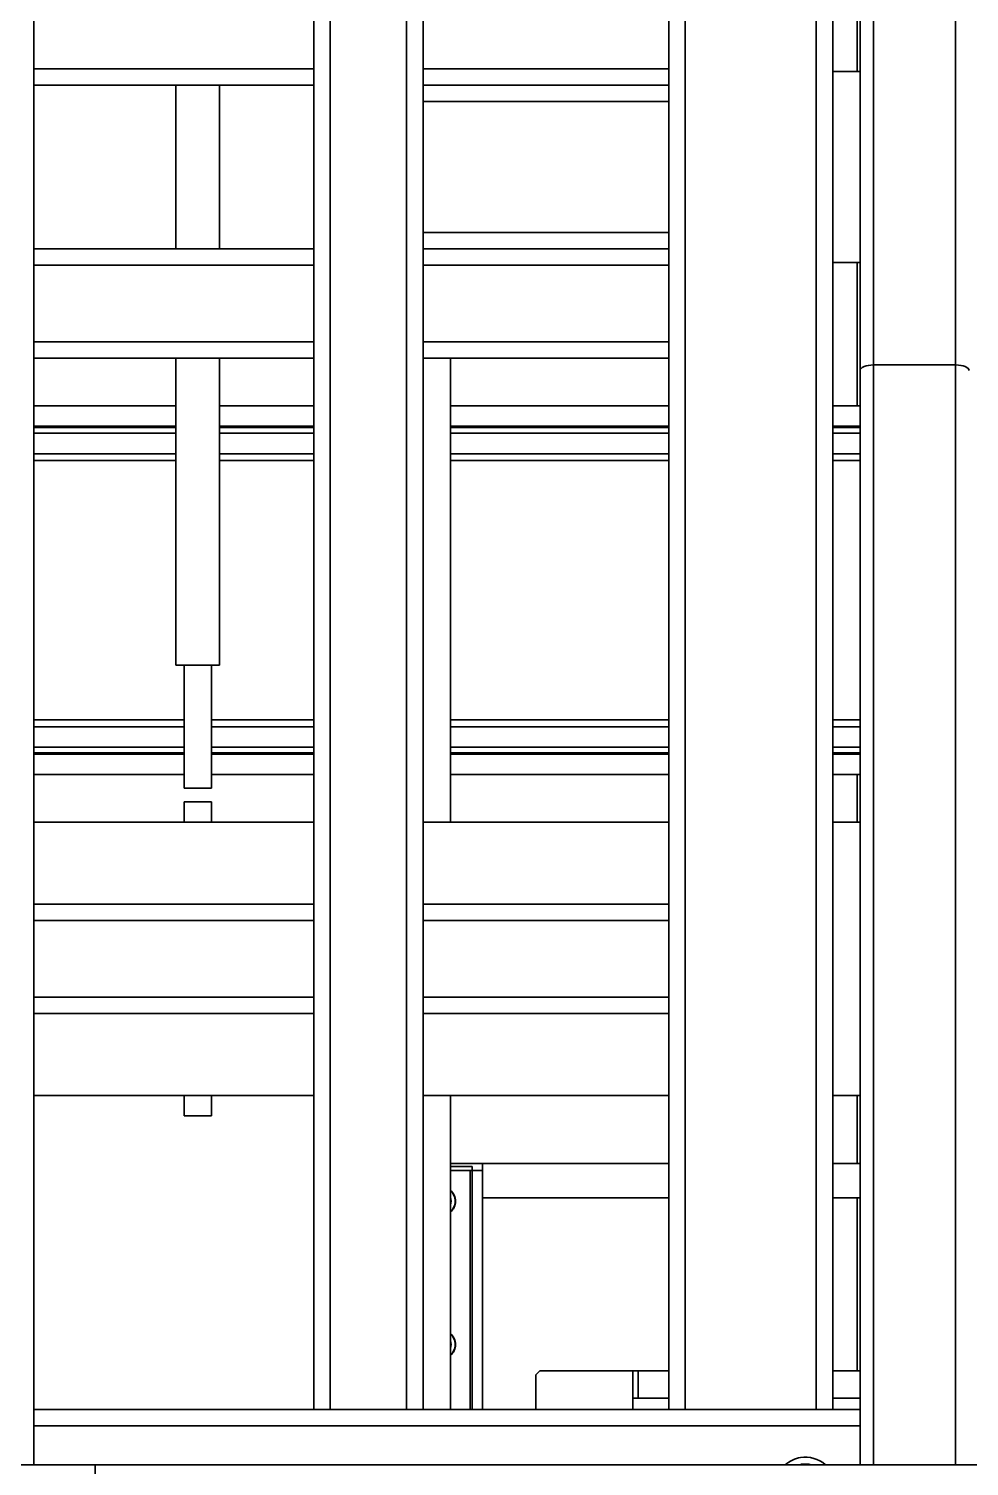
# Model space of a CAD drawing. Header units: millimetres. Extents: x -1052 to 3351, y 0 to 2015.
# Drawn here: x -378.26 to -368.07, y 1699.77 to 1715.34 of the extents above; entities that cross this region are included whole.
import ezdxf

# ---------------------------------------------------------------- set-up
doc = ezdxf.new("R2010")
doc.units = ezdxf.units.MM

msp = doc.modelspace()

# ---------------------------------------------------------------- linework, layer by layer
at = {"color": 7, "linetype": 'Continuous', "lineweight": 35}
for p, q in [((-371.1464, 1700.3826), (-371.1464, 1767.8333)), ((-371.1464, 1700.3826), (-371.1464, 1767.8333)), ((-369.7264, 1700.3826), (-369.7264, 1767.8333)), ((-369.7264, 1700.3826), (-369.7264, 1767.8333)), ((-374.9923, 1700.3826), (-374.9923, 1757.1832)), ((-374.9923, 1700.3826), (-374.9923, 1757.1832)), ((-374.1639, 1700.3826), (-374.1639, 1757.1832)), ((-374.1639, 1700.3826), (-374.1639, 1757.1832)), ((-369.5489, 1700.3826), (-369.5489, 1748.6039)), ((-369.5489, 1700.3826), (-369.5489, 1748.6039)), ((-369.1051, 1711.6983), (-369.1051, 1721.0172)), ((-369.1051, 1711.6983), (-369.1051, 1721.0172)), ((-368.2176, 1711.6983), (-368.2176, 1721.0172)), ((-368.2176, 1711.6983), (-368.2176, 1721.0172)), ((-369.253, 1711.6371), (-369.253, 1720.808)), ((-369.253, 1711.6371), (-369.253, 1720.808)), ((-369.2826, 1714.8786), (-369.2826, 1720.7213)), ((-369.2826, 1714.8786), (-369.2826, 1720.7213)), ((-378.2021, 1715.7365), (-378.2021, 1714.9082)), ((-378.2021, 1715.7365), (-378.2021, 1714.9082)), ((-375.1698, 1714.9082), (-375.1698, 1715.7365)), ((-375.1698, 1714.9082), (-375.1698, 1715.7365)), ((-373.9864, 1715.7365), (-373.9864, 1714.9082)), ((-373.9864, 1715.7365), (-373.9864, 1714.9082)), ((-371.3239, 1715.7365), (-371.3239, 1714.9082)), ((-371.3239, 1715.7365), (-371.3239, 1714.9082)), ((-375.1698, 1714.9082), (-378.2021, 1714.9082)), ((-378.2021, 1714.7307), (-378.2021, 1714.9082)), ((-375.1698, 1714.9082), (-378.2021, 1714.9082)), ((-378.2021, 1714.7307), (-378.2021, 1714.9082)), ((-375.1698, 1714.9082), (-375.1698, 1714.7307)), ((-375.1698, 1714.9082), (-375.1698, 1714.7307)), ((-371.3239, 1714.9082), (-373.9864, 1714.9082)), ((-373.9864, 1714.7307), (-373.9864, 1714.9082)), ((-371.3239, 1714.9082), (-373.9864, 1714.9082)), ((-373.9864, 1714.7307), (-373.9864, 1714.9082)), ((-371.3239, 1714.7307), (-371.3239, 1714.9082)), ((-371.3239, 1714.7307), (-371.3239, 1714.9082)), ((-369.5489, 1714.8786), (-369.253, 1714.8786)), ((-369.5489, 1714.8786), (-369.253, 1714.8786)), ((-378.2021, 1712.9556), (-378.2021, 1714.7307)), ((-375.1698, 1714.7307), (-378.2021, 1714.7307)), ((-378.2021, 1712.9556), (-378.2021, 1714.7307)), ((-375.1698, 1714.7307), (-378.2021, 1714.7307)), ((-376.6637, 1714.7307), (-376.6637, 1712.9556)), ((-376.6637, 1714.7307), (-376.6637, 1712.9556)), ((-376.1904, 1712.9556), (-376.1904, 1714.7307)), ((-376.1904, 1712.9556), (-376.1904, 1714.7307)), ((-375.1698, 1712.9556), (-375.1698, 1714.7307)), ((-375.1698, 1712.9556), (-375.1698, 1714.7307)), ((-371.3239, 1714.7307), (-373.9864, 1714.7307)), ((-373.9864, 1714.7131), (-373.9864, 1714.7307)), ((-371.3239, 1714.7307), (-373.9864, 1714.7307)), ((-373.9864, 1714.7131), (-373.9864, 1714.7307)), ((-373.9864, 1714.5532), (-373.9864, 1714.7131)), ((-373.9864, 1714.5532), (-373.9864, 1714.7131)), ((-371.3239, 1712.9556), (-371.3239, 1714.7307)), ((-371.3239, 1712.9556), (-371.3239, 1714.7307)), ((-373.9864, 1714.5532), (-373.9864, 1713.1331)), ((-371.3239, 1714.5532), (-373.9864, 1714.5532)), ((-373.9864, 1714.5532), (-373.9864, 1713.1331)), ((-371.3239, 1714.5532), (-373.9864, 1714.5532)), ((-373.9864, 1712.9732), (-373.9864, 1713.1331)), ((-371.3239, 1713.1331), (-373.9864, 1713.1331)), ((-373.9864, 1712.9732), (-373.9864, 1713.1331)), ((-371.3239, 1713.1331), (-373.9864, 1713.1331)), ((-375.1698, 1712.9556), (-378.2021, 1712.9556)), ((-378.2021, 1712.9556), (-378.2021, 1712.7781)), ((-375.1698, 1712.9556), (-378.2021, 1712.9556)), ((-378.2021, 1712.9556), (-378.2021, 1712.7781)), ((-375.1698, 1712.7781), (-375.1698, 1712.9556)), ((-375.1698, 1712.7781), (-375.1698, 1712.9556)), ((-373.9864, 1712.9556), (-373.9864, 1712.9732)), ((-373.9864, 1712.9556), (-373.9864, 1712.9732)), ((-371.3239, 1712.9556), (-373.9864, 1712.9556)), ((-373.9864, 1712.9556), (-373.9864, 1712.7781)), ((-371.3239, 1712.9556), (-373.9864, 1712.9556)), ((-373.9864, 1712.9556), (-373.9864, 1712.7781)), ((-371.3239, 1712.7781), (-371.3239, 1712.9556)), ((-371.3239, 1712.7781), (-371.3239, 1712.9556)), ((-375.1698, 1712.7781), (-378.2021, 1712.7781)), ((-378.2021, 1711.9498), (-378.2021, 1712.7781)), ((-375.1698, 1712.7781), (-378.2021, 1712.7781)), ((-378.2021, 1711.9498), (-378.2021, 1712.7781)), ((-375.1698, 1712.7781), (-375.1698, 1711.9498)), ((-375.1698, 1712.7781), (-375.1698, 1711.9498)), ((-373.9864, 1711.9498), (-373.9864, 1712.7781)), ((-371.3239, 1712.7781), (-373.9864, 1712.7781)), ((-373.9864, 1711.9498), (-373.9864, 1712.7781)), ((-371.3239, 1712.7781), (-373.9864, 1712.7781)), ((-371.3239, 1712.7781), (-371.3239, 1711.9498)), ((-371.3239, 1712.7781), (-371.3239, 1711.9498)), ((-369.253, 1712.8077), (-369.5489, 1712.8077)), ((-369.253, 1712.8077), (-369.5489, 1712.8077)), ((-369.2826, 1711.2546), (-369.2826, 1712.8077)), ((-369.2826, 1711.2546), (-369.2826, 1712.8077)), ((-375.1698, 1711.9498), (-378.2021, 1711.9498)), ((-378.2021, 1711.9498), (-378.2021, 1711.7723)), ((-375.1698, 1711.9498), (-378.2021, 1711.9498)), ((-378.2021, 1711.9498), (-378.2021, 1711.7723)), ((-375.1698, 1711.7723), (-375.1698, 1711.9498)), ((-375.1698, 1711.7723), (-375.1698, 1711.9498)), ((-371.3239, 1711.9498), (-373.9864, 1711.9498)), ((-373.9864, 1711.9498), (-373.9864, 1711.7723)), ((-371.3239, 1711.9498), (-373.9864, 1711.9498)), ((-373.9864, 1711.9498), (-373.9864, 1711.7723)), ((-371.3239, 1711.7723), (-371.3239, 1711.9498)), ((-371.3239, 1711.7723), (-371.3239, 1711.9498)), ((-378.2021, 1705.8556), (-378.2021, 1711.7723)), ((-375.1698, 1711.7723), (-378.2021, 1711.7723)), ((-378.2021, 1705.8556), (-378.2021, 1711.7723)), ((-375.1698, 1711.7723), (-378.2021, 1711.7723)), ((-376.6637, 1711.7723), (-376.6637, 1708.4441)), ((-376.6637, 1711.7723), (-376.6637, 1708.4441)), ((-376.1904, 1708.4441), (-376.1904, 1711.7723)), ((-376.1904, 1708.4441), (-376.1904, 1711.7723)), ((-375.1698, 1705.8556), (-375.1698, 1711.7723)), ((-375.1698, 1705.8556), (-375.1698, 1711.7723)), ((-371.3239, 1711.7723), (-373.9864, 1711.7723)), ((-373.9864, 1705.8556), (-373.9864, 1711.7723)), ((-371.3239, 1711.7723), (-373.9864, 1711.7723)), ((-373.9864, 1705.8556), (-373.9864, 1711.7723)), ((-373.6906, 1706.7431), (-373.6906, 1711.7723)), ((-373.6906, 1706.7431), (-373.6906, 1711.7723)), ((-371.3239, 1705.8556), (-371.3239, 1711.7723)), ((-371.3239, 1705.8556), (-371.3239, 1711.7723)), ((-369.253, 1699.7835), (-369.253, 1711.6371)), ((-369.253, 1699.7835), (-369.253, 1711.6371)), ((-369.1051, 1711.6983), (-368.2176, 1711.6983)), ((-369.1051, 1699.7835), (-369.1051, 1711.6983)), ((-369.1051, 1711.6983), (-368.2176, 1711.6983)), ((-369.1051, 1699.7835), (-369.1051, 1711.6983)), ((-368.2176, 1699.7835), (-368.2176, 1711.6983)), ((-368.2176, 1699.7835), (-368.2176, 1711.6983)), ((-376.6637, 1711.2546), (-378.2021, 1711.2546)), ((-376.6637, 1711.2546), (-378.2021, 1711.2546)), ((-375.1698, 1711.2546), (-376.1904, 1711.2546)), ((-375.1698, 1711.2546), (-376.1904, 1711.2546)), ((-371.3239, 1711.2546), (-373.6906, 1711.2546)), ((-371.3239, 1711.2546), (-373.6906, 1711.2546)), ((-369.253, 1711.2546), (-369.5489, 1711.2546)), ((-369.253, 1711.2546), (-369.5489, 1711.2546)), ((-376.6637, 1711.0342), (-378.2021, 1711.0342)), ((-376.6637, 1711.0342), (-378.2021, 1711.0342)), ((-376.6637, 1711.0194), (-378.2021, 1711.0194)), ((-376.6637, 1711.0194), (-378.2021, 1711.0194)), ((-375.1698, 1711.0342), (-376.1904, 1711.0342)), ((-375.1698, 1711.0342), (-376.1904, 1711.0342)), ((-375.1698, 1711.0194), (-376.1904, 1711.0194)), ((-375.1698, 1711.0194), (-376.1904, 1711.0194)), ((-371.3239, 1711.0342), (-373.6906, 1711.0342)), ((-371.3239, 1711.0342), (-373.6906, 1711.0342)), ((-371.3239, 1711.0194), (-373.6906, 1711.0194)), ((-371.3239, 1711.0194), (-373.6906, 1711.0194)), ((-369.253, 1711.0342), (-369.5489, 1711.0342)), ((-369.253, 1711.0342), (-369.5489, 1711.0342)), ((-369.253, 1711.0194), (-369.5489, 1711.0194)), ((-369.253, 1711.0194), (-369.5489, 1711.0194)), ((-376.6637, 1710.9587), (-378.2021, 1710.9587)), ((-376.6637, 1710.9587), (-378.2021, 1710.9587)), ((-375.1698, 1710.9587), (-376.1904, 1710.9587)), ((-375.1698, 1710.9587), (-376.1904, 1710.9587)), ((-371.3239, 1710.9587), (-373.6906, 1710.9587)), ((-371.3239, 1710.9587), (-373.6906, 1710.9587)), ((-369.253, 1710.9587), (-369.5489, 1710.9587)), ((-369.253, 1710.9587), (-369.5489, 1710.9587)), ((-376.6637, 1710.7369), (-378.2021, 1710.7369)), ((-376.6637, 1710.7369), (-378.2021, 1710.7369)), ((-376.6637, 1710.6629), (-378.2021, 1710.6629)), ((-376.6637, 1710.6629), (-378.2021, 1710.6629)), ((-375.1698, 1710.7369), (-376.1904, 1710.7369)), ((-375.1698, 1710.7369), (-376.1904, 1710.7369)), ((-375.1698, 1710.6629), (-376.1904, 1710.6629)), ((-375.1698, 1710.6629), (-376.1904, 1710.6629)), ((-371.3239, 1710.7369), (-373.6906, 1710.7369)), ((-371.3239, 1710.7369), (-373.6906, 1710.7369)), ((-371.3239, 1710.6629), (-373.6906, 1710.6629)), ((-371.3239, 1710.6629), (-373.6906, 1710.6629)), ((-369.253, 1710.7369), (-369.5489, 1710.7369)), ((-369.253, 1710.7369), (-369.5489, 1710.7369)), ((-369.253, 1710.6629), (-369.5489, 1710.6629)), ((-369.253, 1710.6629), (-369.5489, 1710.6629)), ((-376.5002, 1708.4441), (-376.6637, 1708.4441)), ((-376.5002, 1708.4441), (-376.6637, 1708.4441)), ((-376.575, 1708.4441), (-376.575, 1707.1129)), ((-376.575, 1708.4441), (-376.575, 1707.1129)), ((-376.1904, 1708.4441), (-376.5002, 1708.4441)), ((-376.1904, 1708.4441), (-376.5002, 1708.4441)), ((-376.2791, 1707.1129), (-376.2791, 1708.4441)), ((-376.2791, 1707.1129), (-376.2791, 1708.4441)), ((-376.575, 1707.8525), (-378.2021, 1707.8525)), ((-376.575, 1707.8525), (-378.2021, 1707.8525)), ((-376.575, 1707.7785), (-378.2021, 1707.7785)), ((-376.575, 1707.7785), (-378.2021, 1707.7785)), ((-375.1698, 1707.8525), (-376.2791, 1707.8525)), ((-375.1698, 1707.8525), (-376.2791, 1707.8525)), ((-375.1698, 1707.7785), (-376.2791, 1707.7785)), ((-375.1698, 1707.7785), (-376.2791, 1707.7785)), ((-371.3239, 1707.8525), (-373.6906, 1707.8525)), ((-371.3239, 1707.8525), (-373.6906, 1707.8525)), ((-371.3239, 1707.7785), (-373.6906, 1707.7785)), ((-371.3239, 1707.7785), (-373.6906, 1707.7785)), ((-369.253, 1707.8525), (-369.5489, 1707.8525)), ((-369.253, 1707.8525), (-369.5489, 1707.8525)), ((-369.253, 1707.7785), (-369.5489, 1707.7785)), ((-369.253, 1707.7785), (-369.5489, 1707.7785)), ((-376.575, 1707.5566), (-378.2021, 1707.5566)), ((-376.575, 1707.5566), (-378.2021, 1707.5566)), ((-375.1698, 1707.5566), (-376.2791, 1707.5566)), ((-375.1698, 1707.5566), (-376.2791, 1707.5566)), ((-371.3239, 1707.5566), (-373.6906, 1707.5566)), ((-371.3239, 1707.5566), (-373.6906, 1707.5566)), ((-369.253, 1707.5566), (-369.5489, 1707.5566)), ((-369.253, 1707.5566), (-369.5489, 1707.5566)), ((-376.575, 1707.496), (-378.2021, 1707.496)), ((-376.575, 1707.496), (-378.2021, 1707.496)), ((-376.575, 1707.4812), (-378.2021, 1707.4812)), ((-376.575, 1707.4812), (-378.2021, 1707.4812)), ((-375.1698, 1707.496), (-376.2791, 1707.496)), ((-375.1698, 1707.496), (-376.2791, 1707.496)), ((-375.1698, 1707.4812), (-376.2791, 1707.4812)), ((-375.1698, 1707.4812), (-376.2791, 1707.4812)), ((-371.3239, 1707.496), (-373.6906, 1707.496)), ((-371.3239, 1707.496), (-373.6906, 1707.496)), ((-371.3239, 1707.4812), (-373.6906, 1707.4812)), ((-371.3239, 1707.4812), (-373.6906, 1707.4812)), ((-369.253, 1707.496), (-369.5489, 1707.496)), ((-369.253, 1707.496), (-369.5489, 1707.496)), ((-369.253, 1707.4812), (-369.5489, 1707.4812)), ((-369.253, 1707.4812), (-369.5489, 1707.4812)), ((-376.575, 1707.2608), (-378.2021, 1707.2608)), ((-376.575, 1707.2608), (-378.2021, 1707.2608)), ((-375.1698, 1707.2608), (-376.2791, 1707.2608)), ((-375.1698, 1707.2608), (-376.2791, 1707.2608)), ((-371.3239, 1707.2608), (-373.6906, 1707.2608)), ((-371.3239, 1707.2608), (-373.6906, 1707.2608)), ((-369.253, 1707.2608), (-369.5489, 1707.2608)), ((-369.253, 1707.2608), (-369.5489, 1707.2608)), ((-369.2826, 1706.7431), (-369.2826, 1707.2608)), ((-369.2826, 1706.7431), (-369.2826, 1707.2608)), ((-376.2791, 1707.1129), (-376.575, 1707.1129)), ((-376.2791, 1707.1129), (-376.575, 1707.1129)), ((-376.575, 1706.965), (-376.575, 1706.7431)), ((-376.2791, 1706.965), (-376.575, 1706.965)), ((-376.575, 1706.965), (-376.575, 1706.7431)), ((-376.2791, 1706.965), (-376.575, 1706.965)), ((-376.2791, 1706.7431), (-376.2791, 1706.965)), ((-376.2791, 1706.7431), (-376.2791, 1706.965)), ((-378.2021, 1706.7431), (-375.1698, 1706.7431)), ((-378.2021, 1706.7431), (-375.1698, 1706.7431)), ((-373.9864, 1706.7431), (-371.3239, 1706.7431)), ((-373.9864, 1706.7431), (-371.3239, 1706.7431)), ((-369.5489, 1706.7431), (-369.253, 1706.7431)), ((-369.5489, 1706.7431), (-369.253, 1706.7431)), ((-378.2021, 1705.8556), (-378.2021, 1705.6781)), ((-375.1698, 1705.8556), (-378.2021, 1705.8556)), ((-378.2021, 1705.8556), (-378.2021, 1705.6781)), ((-375.1698, 1705.8556), (-378.2021, 1705.8556)), ((-375.1698, 1705.6781), (-375.1698, 1705.8556)), ((-375.1698, 1705.6781), (-375.1698, 1705.8556)), ((-371.3239, 1705.8556), (-373.9864, 1705.8556)), ((-373.9864, 1705.8556), (-373.9864, 1705.6781)), ((-371.3239, 1705.8556), (-373.9864, 1705.8556)), ((-373.9864, 1705.8556), (-373.9864, 1705.6781)), ((-371.3239, 1705.6781), (-371.3239, 1705.8556)), ((-371.3239, 1705.6781), (-371.3239, 1705.8556)), ((-375.1698, 1705.6781), (-378.2021, 1705.6781)), ((-378.2021, 1704.8497), (-378.2021, 1705.6781)), ((-375.1698, 1705.6781), (-378.2021, 1705.6781)), ((-378.2021, 1704.8497), (-378.2021, 1705.6781)), ((-375.1698, 1705.6781), (-375.1698, 1704.8497)), ((-375.1698, 1705.6781), (-375.1698, 1704.8497)), ((-373.9864, 1704.8497), (-373.9864, 1705.6781)), ((-371.3239, 1705.6781), (-373.9864, 1705.6781)), ((-373.9864, 1704.8497), (-373.9864, 1705.6781)), ((-371.3239, 1705.6781), (-373.9864, 1705.6781)), ((-371.3239, 1705.6781), (-371.3239, 1704.8497)), ((-371.3239, 1705.6781), (-371.3239, 1704.8497)), ((-375.1698, 1704.8497), (-378.2021, 1704.8497)), ((-378.2021, 1704.8497), (-378.2021, 1704.6722)), ((-375.1698, 1704.8497), (-378.2021, 1704.8497)), ((-378.2021, 1704.8497), (-378.2021, 1704.6722)), ((-375.1698, 1704.6722), (-375.1698, 1704.8497)), ((-375.1698, 1704.6722), (-375.1698, 1704.8497)), ((-371.3239, 1704.8497), (-373.9864, 1704.8497)), ((-373.9864, 1704.8497), (-373.9864, 1704.6722)), ((-371.3239, 1704.8497), (-373.9864, 1704.8497)), ((-373.9864, 1704.8497), (-373.9864, 1704.6722)), ((-371.3239, 1704.6722), (-371.3239, 1704.8497)), ((-371.3239, 1704.6722), (-371.3239, 1704.8497)), ((-378.2021, 1700.3826), (-378.2021, 1704.6722)), ((-375.1698, 1704.6722), (-378.2021, 1704.6722)), ((-378.2021, 1700.3826), (-378.2021, 1704.6722)), ((-375.1698, 1704.6722), (-378.2021, 1704.6722)), ((-375.1698, 1700.3826), (-375.1698, 1704.6722)), ((-375.1698, 1700.3826), (-375.1698, 1704.6722)), ((-371.3239, 1704.6722), (-373.9864, 1704.6722)), ((-373.9864, 1700.3826), (-373.9864, 1704.6722)), ((-371.3239, 1704.6722), (-373.9864, 1704.6722)), ((-373.9864, 1700.3826), (-373.9864, 1704.6722)), ((-371.3239, 1700.3826), (-371.3239, 1704.6722)), ((-371.3239, 1700.3826), (-371.3239, 1704.6722)), ((-375.1698, 1703.7847), (-378.2021, 1703.7847)), ((-375.1698, 1703.7847), (-378.2021, 1703.7847)), ((-376.575, 1703.7847), (-376.575, 1703.5628)), ((-376.575, 1703.7847), (-376.575, 1703.5628)), ((-376.2791, 1703.5628), (-376.2791, 1703.7847)), ((-376.2791, 1703.5628), (-376.2791, 1703.7847)), ((-371.3239, 1703.7847), (-373.9864, 1703.7847)), ((-371.3239, 1703.7847), (-373.9864, 1703.7847)), ((-373.6906, 1700.3826), (-373.6906, 1703.7847)), ((-373.6906, 1700.3826), (-373.6906, 1703.7847)), ((-369.253, 1703.7847), (-369.5489, 1703.7847)), ((-369.253, 1703.7847), (-369.5489, 1703.7847)), ((-369.2826, 1703.0451), (-369.2826, 1703.7847)), ((-369.2826, 1703.0451), (-369.2826, 1703.7847)), ((-376.2791, 1703.5628), (-376.575, 1703.5628)), ((-376.2791, 1703.5628), (-376.575, 1703.5628)), ((-373.6906, 1703.0451), (-373.3419, 1703.0451)), ((-373.6906, 1703.0451), (-373.3419, 1703.0451)), ((-373.3419, 1703.0451), (-373.3419, 1702.9712)), ((-371.3239, 1703.0451), (-373.3419, 1703.0451)), ((-373.3419, 1703.0451), (-373.3419, 1702.9712)), ((-371.3239, 1703.0451), (-373.3419, 1703.0451)), ((-369.253, 1703.0451), (-369.5489, 1703.0451)), ((-369.253, 1703.0451), (-369.5489, 1703.0451)), ((-373.4529, 1703.0155), (-373.6906, 1703.0155)), ((-373.4529, 1703.0155), (-373.6906, 1703.0155)), ((-373.4751, 1702.9712), (-373.6906, 1702.9712)), ((-373.4751, 1702.9712), (-373.6906, 1702.9712)), ((-373.4751, 1700.3826), (-373.4751, 1702.9712)), ((-373.4751, 1702.9712), (-373.4529, 1702.9712)), ((-373.4751, 1700.3826), (-373.4751, 1702.9712)), ((-373.4751, 1702.9712), (-373.4529, 1702.9712)), ((-373.4529, 1702.9712), (-373.4529, 1703.0155)), ((-373.4529, 1702.9712), (-373.4529, 1703.0155)), ((-373.3419, 1702.9712), (-373.4529, 1702.9712)), ((-373.4529, 1702.9712), (-373.4529, 1700.3826)), ((-373.3419, 1702.9712), (-373.4529, 1702.9712)), ((-373.4529, 1702.9712), (-373.4529, 1700.3826)), ((-373.3419, 1702.9712), (-373.3419, 1700.3826)), ((-373.3419, 1702.9712), (-373.3419, 1700.3826)), ((-371.3239, 1702.6753), (-373.3419, 1702.6753)), ((-371.3239, 1702.6753), (-373.3419, 1702.6753)), ((-369.253, 1702.6753), (-369.5489, 1702.6753)), ((-369.253, 1702.6753), (-369.5489, 1702.6753)), ((-369.2826, 1700.8019), (-369.2826, 1702.6753)), ((-369.2826, 1700.8019), (-369.2826, 1702.6753)), ((-372.7207, 1700.8019), (-372.7651, 1700.7575)), ((-372.7207, 1700.8019), (-372.7651, 1700.7575)), ((-372.7651, 1700.7575), (-372.7651, 1700.3826)), ((-372.7651, 1700.7575), (-372.7651, 1700.3826)), ((-371.7148, 1700.8019), (-372.7207, 1700.8019)), ((-371.7148, 1700.8019), (-372.7207, 1700.8019)), ((-371.7148, 1700.3826), (-371.7148, 1700.8019)), ((-371.7148, 1700.8019), (-371.6557, 1700.8019)), ((-371.7148, 1700.3826), (-371.7148, 1700.8019)), ((-371.7148, 1700.8019), (-371.6557, 1700.8019)), ((-371.6557, 1700.506), (-371.6557, 1700.8019)), ((-371.3239, 1700.8019), (-371.6557, 1700.8019)), ((-371.6557, 1700.506), (-371.6557, 1700.8019)), ((-371.3239, 1700.8019), (-371.6557, 1700.8019)), ((-369.253, 1700.8019), (-369.5489, 1700.8019)), ((-369.253, 1700.8019), (-369.5489, 1700.8019)), ((-375.1698, 1700.3826), (-378.2021, 1700.3826)), ((-378.2021, 1700.3826), (-378.2021, 1700.2051)), ((-375.1698, 1700.3826), (-378.2021, 1700.3826)), ((-378.2021, 1700.3826), (-378.2021, 1700.2051)), ((-374.9923, 1700.3826), (-375.1698, 1700.3826)), ((-374.9923, 1700.3826), (-375.1698, 1700.3826)), ((-374.1639, 1700.3826), (-374.9923, 1700.3826)), ((-374.1639, 1700.3826), (-374.9923, 1700.3826)), ((-373.9864, 1700.3826), (-374.1639, 1700.3826)), ((-373.9864, 1700.3826), (-374.1639, 1700.3826)), ((-371.3239, 1700.3826), (-373.9864, 1700.3826)), ((-371.3239, 1700.3826), (-373.9864, 1700.3826)), ((-371.7148, 1700.506), (-371.7148, 1700.3826)), ((-371.7148, 1700.506), (-371.3239, 1700.506)), ((-371.7148, 1700.506), (-371.7148, 1700.3826)), ((-371.7148, 1700.506), (-371.3239, 1700.506)), ((-371.1464, 1700.3826), (-371.3239, 1700.3826)), ((-371.1464, 1700.3826), (-371.3239, 1700.3826)), ((-371.1464, 1700.3826), (-369.7264, 1700.3826)), ((-371.1464, 1700.3826), (-369.7264, 1700.3826)), ((-369.5489, 1700.3826), (-369.7264, 1700.3826)), ((-369.5489, 1700.3826), (-369.7264, 1700.3826)), ((-369.5489, 1700.506), (-369.253, 1700.506)), ((-369.5489, 1700.506), (-369.253, 1700.506)), ((-369.253, 1700.3826), (-369.5489, 1700.3826)), ((-369.253, 1700.3826), (-369.5489, 1700.3826)), ((-378.2021, 1700.2051), (-378.2021, 1699.7835)), ((-369.253, 1700.2051), (-378.2021, 1700.2051)), ((-378.2021, 1700.2051), (-378.2021, 1699.7835)), ((-369.253, 1700.2051), (-378.2021, 1700.2051)), ((-377.5364, 1699.7835), (-378.7198, 1699.7835)), ((-377.5364, 1699.7835), (-378.7198, 1699.7835)), ((-350.3195, 1699.7835), (-377.5364, 1699.7835)), ((-377.5364, 1699.5321), (-377.5364, 1699.7835)), ((-350.3195, 1699.7835), (-377.5364, 1699.7835)), ((-377.5364, 1699.5321), (-377.5364, 1699.7835)), ((-369.8857, 1699.7877), (-369.9061, 1699.7835)), ((-369.8857, 1699.7877), (-369.9061, 1699.7835))]:
    msp.add_line(p, q, dxfattribs=at)
for centre, radius, start, end in [((-373.7857, 1702.6383), 0.1524, 308.63502, 51.36498), ((-373.7857, 1702.6383), 0.1524, 308.63502, 51.36498), ((-373.7857, 1702.6383), 0.1479, 310.02247, 49.97753), ((-373.7857, 1702.6383), 0.1479, 310.02247, 49.97753), ((-373.7857, 1702.6383), 0.1035, 336.73634, 23.26366), ((-373.7857, 1702.6383), 0.1035, 336.73634, 23.26366), ((-373.7857, 1701.0852), 0.1524, 308.63502, 51.36498), ((-373.7857, 1701.0852), 0.1524, 308.63502, 51.36498), ((-373.7857, 1701.0852), 0.1479, 310.02247, 49.97753), ((-373.7857, 1701.0852), 0.1479, 310.02247, 49.97753), ((-373.7857, 1701.0852), 0.1035, 336.73634, 23.26366), ((-373.7857, 1701.0852), 0.1035, 336.73634, 23.26366), ((-369.8447, 1699.5321), 0.3328, 99.12019, 130.92606), ((-369.8447, 1699.5321), 0.3328, 99.12019, 130.92606), ((-369.8447, 1699.5321), 0.3328, 49.07394, 99.12019), ((-369.8447, 1699.5321), 0.3328, 49.07394, 99.12019), ((-369.8447, 1699.5321), 0.2589, 76.27087, 99.12019), ((-369.8447, 1699.5321), 0.2589, 76.27087, 99.12019)]:
    msp.add_arc(centre, radius, start, end, dxfattribs=at)
for centre, start_param, end_param in [((-369.1051, 1711.6371), 1.5707963, 3.1415927), ((-369.1051, 1711.6371), 1.5707963, 3.1415927), ((-369.1051, 1711.6371), 1.5707963, 3.1415927), ((-369.1051, 1711.6371), 1.5707963, 3.1415927), ((-368.2176, 1711.6371), 0, 1.5707963), ((-368.2176, 1711.6371), 0, 1.5707963), ((-368.2176, 1711.6371), 0, 1.5707963), ((-368.2176, 1711.6371), 0, 1.5707963)]:
    msp.add_ellipse(centre, major_axis=(0.1479, 0), ratio=0.4142136, start_param=start_param, end_param=end_param, dxfattribs=at)

doc.saveas('drawing.dxf')
